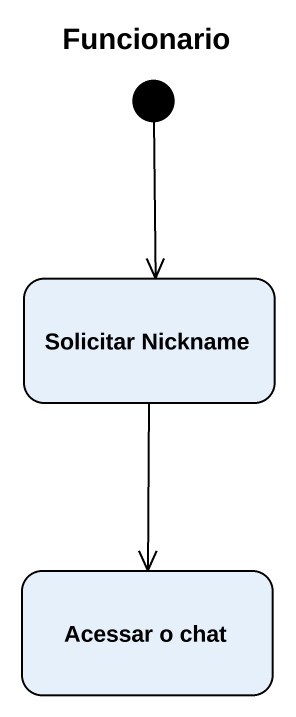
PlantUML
@startuml
title Funcionario
hide empty description
state "Solicitar Nickname" as Solicitar_Nickname
state "Acessar o chat" as Acessar_o_chat
[*] --> Solicitar_Nickname
Solicitar_Nickname --> Acessar_o_chat
@enduml
